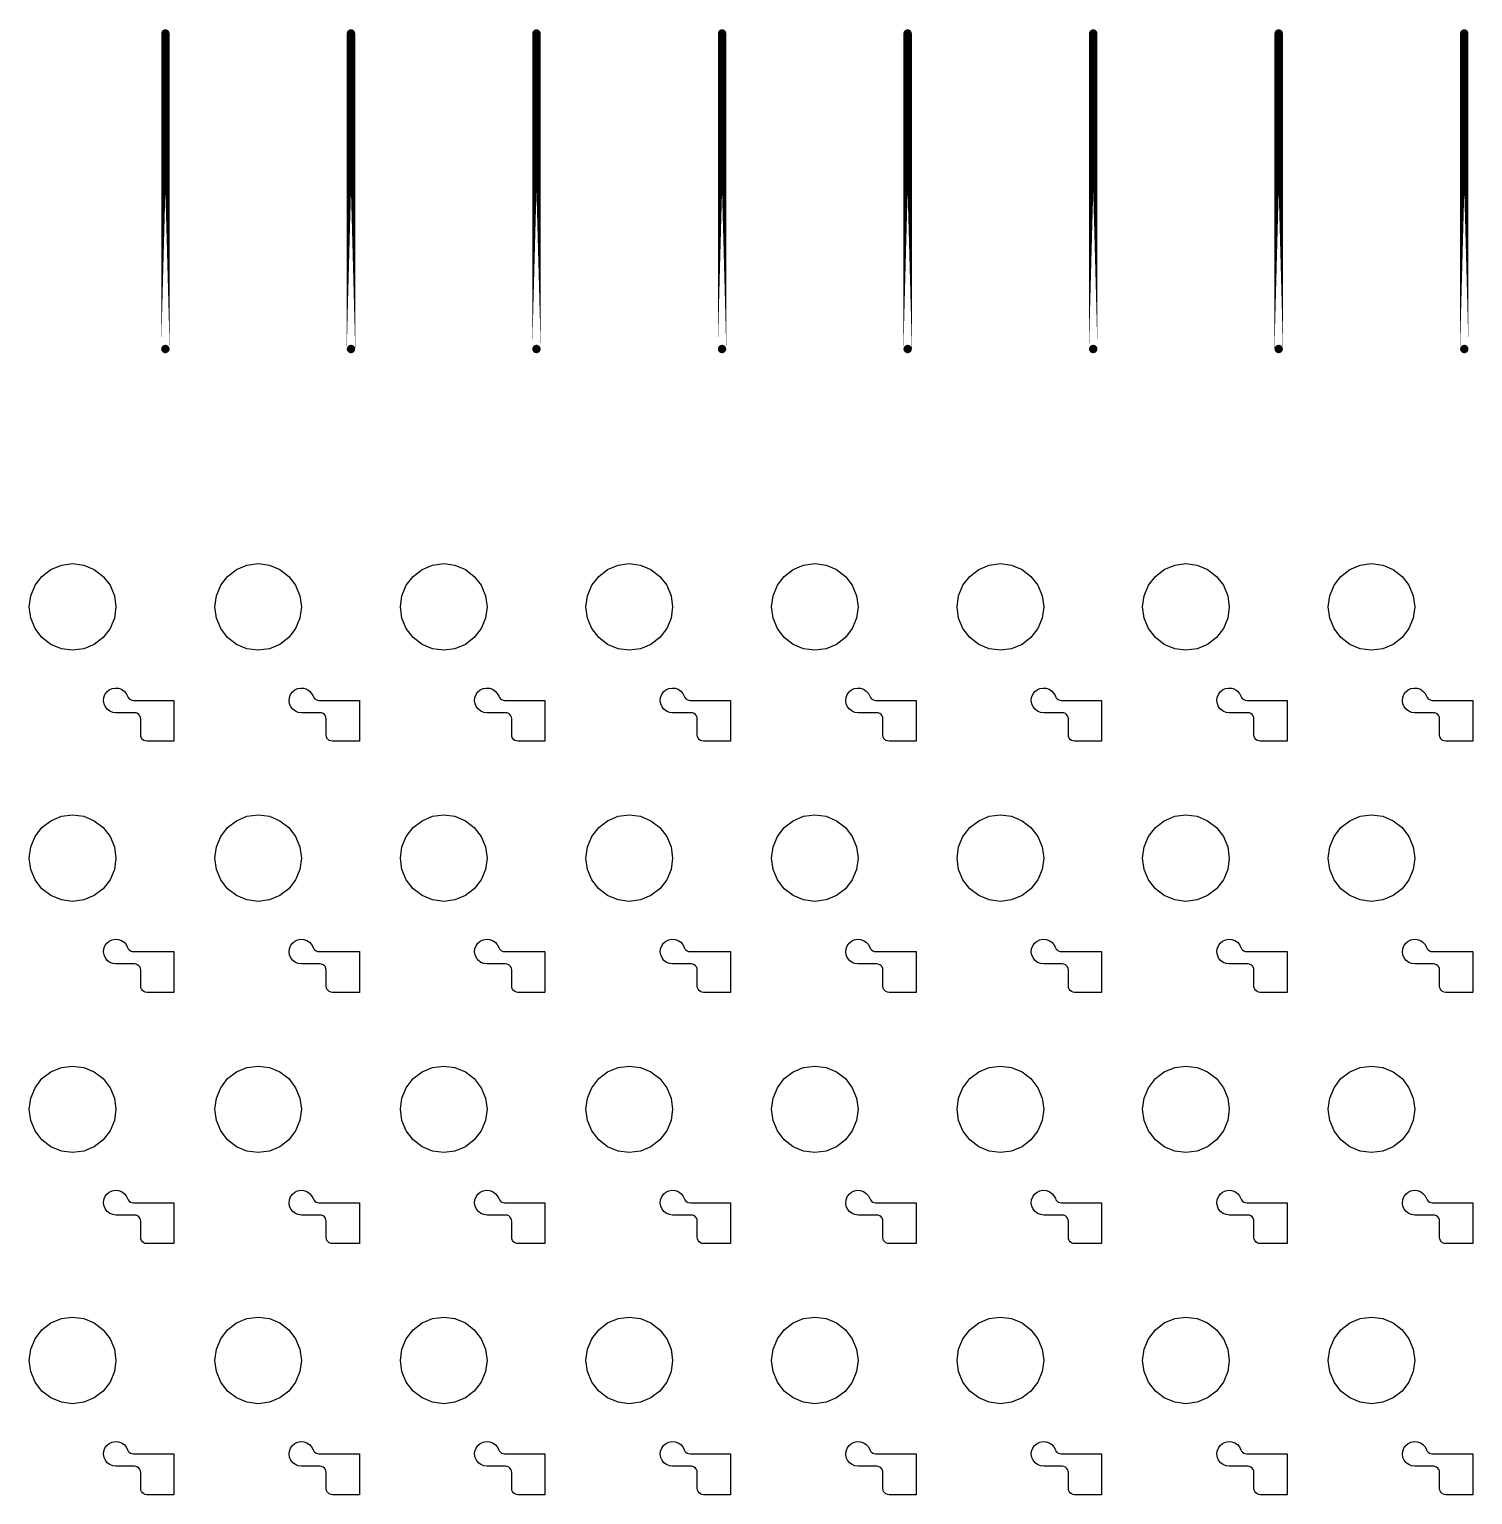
# Model space of a CAD drawing. Extents: x 11 to 212, y 11 to 212.
# Drawn here: x 79.91 to 93.63, y 161.51 to 175.44 of the extents above; entities that cross this region are included whole.
import ezdxf

# ---------------------------------------------------------------- set-up
doc = ezdxf.new("R2010")
doc.units = 0
doc.layers.get('0').update_dxf_attribs({"linetype": 'continuous'})
doc.layers.add('C3', color=7, linetype='continuous')

# ---------------------------------------------------------------- blocks, each defined once
blk = doc.blocks.new('cutlineendpoint')
at = {"const_width": 0.04}
blk.add_lwpolyline([(-0.02, 0, 1), (0.02, 0, 1)], format="xyb", close=True, dxfattribs=at)

msp = doc.modelspace()

# ---------------------------------------------------------------- linework, layer by layer
at = {"layer": 'C3', "const_width": 0.08}
for points in [[(81.2, 172.4), (81.2, 175.4)], [(82.965, 172.4), (82.965, 175.4)], [(84.729, 172.4), (84.729, 175.4)], [(86.494, 172.4), (86.494, 175.4)], [(88.259, 172.4), (88.259, 175.4)], [(90.024, 172.4), (90.024, 175.4)], [(91.788, 172.4), (91.788, 175.4)], [(93.553, 172.4), (93.553, 175.4)]]:
    msp.add_lwpolyline(points, close=True, dxfattribs=at)
at = {"layer": 'C3'}
for points in [[(80.729, 169.947), (80.715, 169.84), (80.674, 169.741), (80.609, 169.656), (80.524, 169.59), (80.424, 169.549), (80.318, 169.535), (80.211, 169.549), (80.112, 169.59), (80.026, 169.656), (79.961, 169.741), (79.92, 169.84), (79.906, 169.947), (79.92, 170.054), (79.961, 170.153), (80.026, 170.238), (80.112, 170.304), (80.211, 170.345), (80.318, 170.359), (80.424, 170.345), (80.524, 170.304), (80.609, 170.238), (80.674, 170.153), (80.715, 170.054)], [(82.494, 169.947), (82.48, 169.84), (82.439, 169.741), (82.374, 169.656), (82.288, 169.59), (82.189, 169.549), (82.082, 169.535), (81.976, 169.549), (81.876, 169.59), (81.791, 169.656), (81.726, 169.741), (81.685, 169.84), (81.671, 169.947), (81.685, 170.054), (81.726, 170.153), (81.791, 170.238), (81.876, 170.304), (81.976, 170.345), (82.082, 170.359), (82.189, 170.345), (82.288, 170.304), (82.374, 170.238), (82.439, 170.153), (82.48, 170.054)], [(84.259, 169.947), (84.245, 169.84), (84.204, 169.741), (84.138, 169.656), (84.053, 169.59), (83.954, 169.549), (83.847, 169.535), (83.74, 169.549), (83.641, 169.59), (83.556, 169.656), (83.49, 169.741), (83.449, 169.84), (83.435, 169.947), (83.449, 170.054), (83.49, 170.153), (83.556, 170.238), (83.641, 170.304), (83.74, 170.345), (83.847, 170.359), (83.954, 170.345), (84.053, 170.304), (84.138, 170.238), (84.204, 170.153), (84.245, 170.054)], [(86.024, 169.947), (86.009, 169.84), (85.968, 169.741), (85.903, 169.656), (85.818, 169.59), (85.718, 169.549), (85.612, 169.535), (85.505, 169.549), (85.406, 169.59), (85.321, 169.656), (85.255, 169.741), (85.214, 169.84), (85.2, 169.947), (85.214, 170.054), (85.255, 170.153), (85.321, 170.238), (85.406, 170.304), (85.505, 170.345), (85.612, 170.359), (85.718, 170.345), (85.818, 170.304), (85.903, 170.238), (85.968, 170.153), (86.009, 170.054)], [(87.788, 169.947), (87.774, 169.84), (87.733, 169.741), (87.668, 169.656), (87.582, 169.59), (87.483, 169.549), (87.376, 169.535), (87.27, 169.549), (87.171, 169.59), (87.085, 169.656), (87.02, 169.741), (86.979, 169.84), (86.965, 169.947), (86.979, 170.054), (87.02, 170.153), (87.085, 170.238), (87.171, 170.304), (87.27, 170.345), (87.376, 170.359), (87.483, 170.345), (87.582, 170.304), (87.668, 170.238), (87.733, 170.153), (87.774, 170.054)], [(89.553, 169.947), (89.539, 169.84), (89.498, 169.741), (89.432, 169.656), (89.347, 169.59), (89.248, 169.549), (89.141, 169.535), (89.035, 169.549), (88.935, 169.59), (88.85, 169.656), (88.785, 169.741), (88.743, 169.84), (88.729, 169.947), (88.743, 170.054), (88.785, 170.153), (88.85, 170.238), (88.935, 170.304), (89.035, 170.345), (89.141, 170.359), (89.248, 170.345), (89.347, 170.304), (89.432, 170.238), (89.498, 170.153), (89.539, 170.054)], [(91.318, 169.947), (91.304, 169.84), (91.262, 169.741), (91.197, 169.656), (91.112, 169.59), (91.012, 169.549), (90.906, 169.535), (90.799, 169.549), (90.7, 169.59), (90.615, 169.656), (90.549, 169.741), (90.508, 169.84), (90.494, 169.947), (90.508, 170.054), (90.549, 170.153), (90.615, 170.238), (90.7, 170.304), (90.799, 170.345), (90.906, 170.359), (91.012, 170.345), (91.112, 170.304), (91.197, 170.238), (91.262, 170.153), (91.304, 170.054)], [(93.082, 169.947), (93.068, 169.84), (93.027, 169.741), (92.962, 169.656), (92.876, 169.59), (92.777, 169.549), (92.671, 169.535), (92.564, 169.549), (92.465, 169.59), (92.379, 169.656), (92.314, 169.741), (92.273, 169.84), (92.259, 169.947), (92.273, 170.054), (92.314, 170.153), (92.379, 170.238), (92.465, 170.304), (92.564, 170.345), (92.671, 170.359), (92.777, 170.345), (92.876, 170.304), (92.962, 170.238), (93.027, 170.153), (93.068, 170.054)], [(81.024, 168.671), (81.008, 168.673), (80.994, 168.678), (80.982, 168.688), (80.973, 168.7), (80.967, 168.714), (80.965, 168.729), (80.965, 168.882), (80.963, 168.898), (80.957, 168.912), (80.947, 168.924), (80.935, 168.933), (80.921, 168.939), (80.906, 168.941), (80.729, 168.941), (80.699, 168.945), (80.672, 168.956), (80.647, 168.974), (80.629, 168.998), (80.617, 169.026), (80.612, 169.056), (80.615, 169.086), (80.625, 169.114), (80.643, 169.139), (80.666, 169.158), (80.693, 169.171), (80.723, 169.176), (80.753, 169.174), (80.782, 169.164), (80.807, 169.148), (80.827, 169.125), (80.84, 169.098), (80.847, 169.085), (80.856, 169.074), (80.868, 169.066), (80.881, 169.061), (80.896, 169.059), (81.28, 169.059), (81.28, 168.671)], [(82.788, 168.671), (82.773, 168.673), (82.759, 168.678), (82.747, 168.688), (82.737, 168.7), (82.731, 168.714), (82.729, 168.729), (82.729, 168.882), (82.727, 168.898), (82.722, 168.912), (82.712, 168.924), (82.7, 168.933), (82.686, 168.939), (82.671, 168.941), (82.494, 168.941), (82.464, 168.945), (82.436, 168.956), (82.412, 168.974), (82.393, 168.998), (82.381, 169.026), (82.377, 169.056), (82.38, 169.086), (82.39, 169.114), (82.408, 169.139), (82.431, 169.158), (82.458, 169.171), (82.488, 169.176), (82.518, 169.174), (82.546, 169.164), (82.571, 169.148), (82.591, 169.125), (82.605, 169.098), (82.611, 169.085), (82.621, 169.074), (82.633, 169.066), (82.646, 169.061), (82.66, 169.059), (83.045, 169.059), (83.045, 168.671)], [(84.553, 168.671), (84.538, 168.673), (84.524, 168.678), (84.511, 168.688), (84.502, 168.7), (84.496, 168.714), (84.494, 168.729), (84.494, 168.882), (84.492, 168.898), (84.486, 168.912), (84.477, 168.924), (84.465, 168.933), (84.451, 168.939), (84.435, 168.941), (84.259, 168.941), (84.229, 168.945), (84.201, 168.956), (84.177, 168.974), (84.158, 168.998), (84.146, 169.026), (84.141, 169.056), (84.144, 169.086), (84.155, 169.114), (84.172, 169.139), (84.195, 169.158), (84.223, 169.171), (84.252, 169.176), (84.282, 169.174), (84.311, 169.164), (84.336, 169.148), (84.356, 169.125), (84.37, 169.098), (84.376, 169.085), (84.386, 169.074), (84.397, 169.066), (84.411, 169.061), (84.425, 169.059), (84.809, 169.059), (84.809, 168.671)], [(86.318, 168.671), (86.302, 168.673), (86.288, 168.678), (86.276, 168.688), (86.267, 168.7), (86.261, 168.714), (86.259, 168.729), (86.259, 168.882), (86.257, 168.898), (86.251, 168.912), (86.242, 168.924), (86.229, 168.933), (86.215, 168.939), (86.2, 168.941), (86.024, 168.941), (85.994, 168.945), (85.966, 168.956), (85.941, 168.974), (85.923, 168.998), (85.911, 169.026), (85.906, 169.056), (85.909, 169.086), (85.92, 169.114), (85.937, 169.139), (85.96, 169.158), (85.987, 169.171), (86.017, 169.176), (86.047, 169.174), (86.076, 169.164), (86.101, 169.148), (86.121, 169.125), (86.134, 169.098), (86.141, 169.085), (86.15, 169.074), (86.162, 169.066), (86.176, 169.061), (86.19, 169.059), (86.574, 169.059), (86.574, 168.671)], [(88.082, 168.671), (88.067, 168.673), (88.053, 168.678), (88.041, 168.688), (88.031, 168.7), (88.026, 168.714), (88.024, 168.729), (88.024, 168.882), (88.022, 168.898), (88.016, 168.912), (88.006, 168.924), (87.994, 168.933), (87.98, 168.939), (87.965, 168.941), (87.788, 168.941), (87.758, 168.945), (87.73, 168.956), (87.706, 168.974), (87.687, 168.998), (87.675, 169.026), (87.671, 169.056), (87.674, 169.086), (87.684, 169.114), (87.702, 169.139), (87.725, 169.158), (87.752, 169.171), (87.782, 169.176), (87.812, 169.174), (87.84, 169.164), (87.866, 169.148), (87.886, 169.125), (87.899, 169.098), (87.906, 169.085), (87.915, 169.074), (87.927, 169.066), (87.94, 169.061), (87.955, 169.059), (88.339, 169.059), (88.339, 168.671)], [(89.847, 168.671), (89.832, 168.673), (89.818, 168.678), (89.805, 168.688), (89.796, 168.7), (89.79, 168.714), (89.788, 168.729), (89.788, 168.882), (89.786, 168.898), (89.78, 168.912), (89.771, 168.924), (89.759, 168.933), (89.745, 168.939), (89.729, 168.941), (89.553, 168.941), (89.523, 168.945), (89.495, 168.956), (89.471, 168.974), (89.452, 168.998), (89.44, 169.026), (89.435, 169.056), (89.438, 169.086), (89.449, 169.114), (89.466, 169.139), (89.49, 169.158), (89.517, 169.171), (89.546, 169.176), (89.577, 169.174), (89.605, 169.164), (89.63, 169.148), (89.65, 169.125), (89.664, 169.098), (89.67, 169.085), (89.68, 169.074), (89.692, 169.066), (89.705, 169.061), (89.719, 169.059), (90.104, 169.059), (90.104, 168.671)], [(91.612, 168.671), (91.597, 168.673), (91.582, 168.678), (91.57, 168.688), (91.561, 168.7), (91.555, 168.714), (91.553, 168.729), (91.553, 168.882), (91.551, 168.898), (91.545, 168.912), (91.536, 168.924), (91.524, 168.933), (91.509, 168.939), (91.494, 168.941), (91.318, 168.941), (91.288, 168.945), (91.26, 168.956), (91.236, 168.974), (91.217, 168.998), (91.205, 169.026), (91.2, 169.056), (91.203, 169.086), (91.214, 169.114), (91.231, 169.139), (91.254, 169.158), (91.282, 169.171), (91.311, 169.176), (91.341, 169.174), (91.37, 169.164), (91.395, 169.148), (91.415, 169.125), (91.429, 169.098), (91.435, 169.085), (91.444, 169.074), (91.456, 169.066), (91.47, 169.061), (91.484, 169.059), (91.868, 169.059), (91.868, 168.671)], [(93.376, 168.671), (93.361, 168.673), (93.347, 168.678), (93.335, 168.688), (93.326, 168.7), (93.32, 168.714), (93.318, 168.729), (93.318, 168.882), (93.316, 168.898), (93.31, 168.912), (93.3, 168.924), (93.288, 168.933), (93.274, 168.939), (93.259, 168.941), (93.082, 168.941), (93.052, 168.945), (93.024, 168.956), (93, 168.974), (92.982, 168.998), (92.969, 169.026), (92.965, 169.056), (92.968, 169.086), (92.978, 169.114), (92.996, 169.139), (93.019, 169.158), (93.046, 169.171), (93.076, 169.176), (93.106, 169.174), (93.135, 169.164), (93.16, 169.148), (93.18, 169.125), (93.193, 169.098), (93.2, 169.085), (93.209, 169.074), (93.221, 169.066), (93.234, 169.061), (93.249, 169.059), (93.633, 169.059), (93.633, 168.671)], [(80.729, 167.559), (80.715, 167.452), (80.674, 167.353), (80.609, 167.268), (80.524, 167.202), (80.424, 167.161), (80.318, 167.147), (80.211, 167.161), (80.112, 167.202), (80.026, 167.268), (79.961, 167.353), (79.92, 167.452), (79.906, 167.559), (79.92, 167.665), (79.961, 167.765), (80.026, 167.85), (80.112, 167.915), (80.211, 167.957), (80.318, 167.971), (80.424, 167.957), (80.524, 167.915), (80.609, 167.85), (80.674, 167.765), (80.715, 167.665)], [(82.494, 167.559), (82.48, 167.452), (82.439, 167.353), (82.374, 167.268), (82.288, 167.202), (82.189, 167.161), (82.082, 167.147), (81.976, 167.161), (81.876, 167.202), (81.791, 167.268), (81.726, 167.353), (81.685, 167.452), (81.671, 167.559), (81.685, 167.665), (81.726, 167.765), (81.791, 167.85), (81.876, 167.915), (81.976, 167.957), (82.082, 167.971), (82.189, 167.957), (82.288, 167.915), (82.374, 167.85), (82.439, 167.765), (82.48, 167.665)], [(84.259, 167.559), (84.245, 167.452), (84.204, 167.353), (84.138, 167.268), (84.053, 167.202), (83.954, 167.161), (83.847, 167.147), (83.74, 167.161), (83.641, 167.202), (83.556, 167.268), (83.49, 167.353), (83.449, 167.452), (83.435, 167.559), (83.449, 167.665), (83.49, 167.765), (83.556, 167.85), (83.641, 167.915), (83.74, 167.957), (83.847, 167.971), (83.954, 167.957), (84.053, 167.915), (84.138, 167.85), (84.204, 167.765), (84.245, 167.665)], [(86.024, 167.559), (86.009, 167.452), (85.968, 167.353), (85.903, 167.268), (85.818, 167.202), (85.718, 167.161), (85.612, 167.147), (85.505, 167.161), (85.406, 167.202), (85.321, 167.268), (85.255, 167.353), (85.214, 167.452), (85.2, 167.559), (85.214, 167.665), (85.255, 167.765), (85.321, 167.85), (85.406, 167.915), (85.505, 167.957), (85.612, 167.971), (85.718, 167.957), (85.818, 167.915), (85.903, 167.85), (85.968, 167.765), (86.009, 167.665)], [(87.788, 167.559), (87.774, 167.452), (87.733, 167.353), (87.668, 167.268), (87.582, 167.202), (87.483, 167.161), (87.376, 167.147), (87.27, 167.161), (87.171, 167.202), (87.085, 167.268), (87.02, 167.353), (86.979, 167.452), (86.965, 167.559), (86.979, 167.665), (87.02, 167.765), (87.085, 167.85), (87.171, 167.915), (87.27, 167.957), (87.376, 167.971), (87.483, 167.957), (87.582, 167.915), (87.668, 167.85), (87.733, 167.765), (87.774, 167.665)], [(89.553, 167.559), (89.539, 167.452), (89.498, 167.353), (89.432, 167.268), (89.347, 167.202), (89.248, 167.161), (89.141, 167.147), (89.035, 167.161), (88.935, 167.202), (88.85, 167.268), (88.785, 167.353), (88.743, 167.452), (88.729, 167.559), (88.743, 167.665), (88.785, 167.765), (88.85, 167.85), (88.935, 167.915), (89.035, 167.957), (89.141, 167.971), (89.248, 167.957), (89.347, 167.915), (89.432, 167.85), (89.498, 167.765), (89.539, 167.665)], [(91.318, 167.559), (91.304, 167.452), (91.262, 167.353), (91.197, 167.268), (91.112, 167.202), (91.012, 167.161), (90.906, 167.147), (90.799, 167.161), (90.7, 167.202), (90.615, 167.268), (90.549, 167.353), (90.508, 167.452), (90.494, 167.559), (90.508, 167.665), (90.549, 167.765), (90.615, 167.85), (90.7, 167.915), (90.799, 167.957), (90.906, 167.971), (91.012, 167.957), (91.112, 167.915), (91.197, 167.85), (91.262, 167.765), (91.304, 167.665)], [(93.082, 167.559), (93.068, 167.452), (93.027, 167.353), (92.962, 167.268), (92.876, 167.202), (92.777, 167.161), (92.671, 167.147), (92.564, 167.161), (92.465, 167.202), (92.379, 167.268), (92.314, 167.353), (92.273, 167.452), (92.259, 167.559), (92.273, 167.665), (92.314, 167.765), (92.379, 167.85), (92.465, 167.915), (92.564, 167.957), (92.671, 167.971), (92.777, 167.957), (92.876, 167.915), (92.962, 167.85), (93.027, 167.765), (93.068, 167.665)], [(81.024, 166.282), (81.008, 166.284), (80.994, 166.29), (80.982, 166.3), (80.973, 166.312), (80.967, 166.326), (80.965, 166.341), (80.965, 166.494), (80.963, 166.509), (80.957, 166.524), (80.947, 166.536), (80.935, 166.545), (80.921, 166.551), (80.906, 166.553), (80.729, 166.553), (80.699, 166.557), (80.672, 166.568), (80.647, 166.586), (80.629, 166.61), (80.617, 166.638), (80.612, 166.667), (80.615, 166.697), (80.625, 166.726), (80.643, 166.75), (80.666, 166.77), (80.693, 166.783), (80.723, 166.788), (80.753, 166.786), (80.782, 166.776), (80.807, 166.759), (80.827, 166.737), (80.84, 166.71), (80.847, 166.697), (80.856, 166.686), (80.868, 166.678), (80.881, 166.672), (80.896, 166.671), (81.28, 166.671), (81.28, 166.282)], [(82.788, 166.282), (82.773, 166.284), (82.759, 166.29), (82.747, 166.3), (82.737, 166.312), (82.731, 166.326), (82.729, 166.341), (82.729, 166.494), (82.727, 166.509), (82.722, 166.524), (82.712, 166.536), (82.7, 166.545), (82.686, 166.551), (82.671, 166.553), (82.494, 166.553), (82.464, 166.557), (82.436, 166.568), (82.412, 166.586), (82.393, 166.61), (82.381, 166.638), (82.377, 166.667), (82.38, 166.697), (82.39, 166.726), (82.408, 166.75), (82.431, 166.77), (82.458, 166.783), (82.488, 166.788), (82.518, 166.786), (82.546, 166.776), (82.571, 166.759), (82.591, 166.737), (82.605, 166.71), (82.611, 166.697), (82.621, 166.686), (82.633, 166.678), (82.646, 166.672), (82.66, 166.671), (83.045, 166.671), (83.045, 166.282)], [(84.553, 166.282), (84.538, 166.284), (84.524, 166.29), (84.511, 166.3), (84.502, 166.312), (84.496, 166.326), (84.494, 166.341), (84.494, 166.494), (84.492, 166.509), (84.486, 166.524), (84.477, 166.536), (84.465, 166.545), (84.451, 166.551), (84.435, 166.553), (84.259, 166.553), (84.229, 166.557), (84.201, 166.568), (84.177, 166.586), (84.158, 166.61), (84.146, 166.638), (84.141, 166.667), (84.144, 166.697), (84.155, 166.726), (84.172, 166.75), (84.195, 166.77), (84.223, 166.783), (84.252, 166.788), (84.282, 166.786), (84.311, 166.776), (84.336, 166.759), (84.356, 166.737), (84.37, 166.71), (84.376, 166.697), (84.386, 166.686), (84.397, 166.678), (84.411, 166.672), (84.425, 166.671), (84.809, 166.671), (84.809, 166.282)], [(86.318, 166.282), (86.302, 166.284), (86.288, 166.29), (86.276, 166.3), (86.267, 166.312), (86.261, 166.326), (86.259, 166.341), (86.259, 166.494), (86.257, 166.509), (86.251, 166.524), (86.242, 166.536), (86.229, 166.545), (86.215, 166.551), (86.2, 166.553), (86.024, 166.553), (85.994, 166.557), (85.966, 166.568), (85.941, 166.586), (85.923, 166.61), (85.911, 166.638), (85.906, 166.667), (85.909, 166.697), (85.92, 166.726), (85.937, 166.75), (85.96, 166.77), (85.987, 166.783), (86.017, 166.788), (86.047, 166.786), (86.076, 166.776), (86.101, 166.759), (86.121, 166.737), (86.134, 166.71), (86.141, 166.697), (86.15, 166.686), (86.162, 166.678), (86.176, 166.672), (86.19, 166.671), (86.574, 166.671), (86.574, 166.282)], [(88.082, 166.282), (88.067, 166.284), (88.053, 166.29), (88.041, 166.3), (88.031, 166.312), (88.026, 166.326), (88.024, 166.341), (88.024, 166.494), (88.022, 166.509), (88.016, 166.524), (88.006, 166.536), (87.994, 166.545), (87.98, 166.551), (87.965, 166.553), (87.788, 166.553), (87.758, 166.557), (87.73, 166.568), (87.706, 166.586), (87.687, 166.61), (87.675, 166.638), (87.671, 166.667), (87.674, 166.697), (87.684, 166.726), (87.702, 166.75), (87.725, 166.77), (87.752, 166.783), (87.782, 166.788), (87.812, 166.786), (87.84, 166.776), (87.866, 166.759), (87.886, 166.737), (87.899, 166.71), (87.906, 166.697), (87.915, 166.686), (87.927, 166.678), (87.94, 166.672), (87.955, 166.671), (88.339, 166.671), (88.339, 166.282)], [(89.847, 166.282), (89.832, 166.284), (89.818, 166.29), (89.805, 166.3), (89.796, 166.312), (89.79, 166.326), (89.788, 166.341), (89.788, 166.494), (89.786, 166.509), (89.78, 166.524), (89.771, 166.536), (89.759, 166.545), (89.745, 166.551), (89.729, 166.553), (89.553, 166.553), (89.523, 166.557), (89.495, 166.568), (89.471, 166.586), (89.452, 166.61), (89.44, 166.638), (89.435, 166.667), (89.438, 166.697), (89.449, 166.726), (89.466, 166.75), (89.49, 166.77), (89.517, 166.783), (89.546, 166.788), (89.577, 166.786), (89.605, 166.776), (89.63, 166.759), (89.65, 166.737), (89.664, 166.71), (89.67, 166.697), (89.68, 166.686), (89.692, 166.678), (89.705, 166.672), (89.719, 166.671), (90.104, 166.671), (90.104, 166.282)], [(91.612, 166.282), (91.597, 166.284), (91.582, 166.29), (91.57, 166.3), (91.561, 166.312), (91.555, 166.326), (91.553, 166.341), (91.553, 166.494), (91.551, 166.509), (91.545, 166.524), (91.536, 166.536), (91.524, 166.545), (91.509, 166.551), (91.494, 166.553), (91.318, 166.553), (91.288, 166.557), (91.26, 166.568), (91.236, 166.586), (91.217, 166.61), (91.205, 166.638), (91.2, 166.667), (91.203, 166.697), (91.214, 166.726), (91.231, 166.75), (91.254, 166.77), (91.282, 166.783), (91.311, 166.788), (91.341, 166.786), (91.37, 166.776), (91.395, 166.759), (91.415, 166.737), (91.429, 166.71), (91.435, 166.697), (91.444, 166.686), (91.456, 166.678), (91.47, 166.672), (91.484, 166.671), (91.868, 166.671), (91.868, 166.282)], [(93.376, 166.282), (93.361, 166.284), (93.347, 166.29), (93.335, 166.3), (93.326, 166.312), (93.32, 166.326), (93.318, 166.341), (93.318, 166.494), (93.316, 166.509), (93.31, 166.524), (93.3, 166.536), (93.288, 166.545), (93.274, 166.551), (93.259, 166.553), (93.082, 166.553), (93.052, 166.557), (93.024, 166.568), (93, 166.586), (92.982, 166.61), (92.969, 166.638), (92.965, 166.667), (92.968, 166.697), (92.978, 166.726), (92.996, 166.75), (93.019, 166.77), (93.046, 166.783), (93.076, 166.788), (93.106, 166.786), (93.135, 166.776), (93.16, 166.759), (93.18, 166.737), (93.193, 166.71), (93.2, 166.697), (93.209, 166.686), (93.221, 166.678), (93.234, 166.672), (93.249, 166.671), (93.633, 166.671), (93.633, 166.282)], [(80.729, 165.171), (80.715, 165.064), (80.674, 164.965), (80.609, 164.879), (80.524, 164.814), (80.424, 164.773), (80.318, 164.759), (80.211, 164.773), (80.112, 164.814), (80.026, 164.879), (79.961, 164.965), (79.92, 165.064), (79.906, 165.171), (79.92, 165.277), (79.961, 165.376), (80.026, 165.462), (80.112, 165.527), (80.211, 165.568), (80.318, 165.582), (80.424, 165.568), (80.524, 165.527), (80.609, 165.462), (80.674, 165.376), (80.715, 165.277)], [(82.494, 165.171), (82.48, 165.064), (82.439, 164.965), (82.374, 164.879), (82.288, 164.814), (82.189, 164.773), (82.082, 164.759), (81.976, 164.773), (81.876, 164.814), (81.791, 164.879), (81.726, 164.965), (81.685, 165.064), (81.671, 165.171), (81.685, 165.277), (81.726, 165.376), (81.791, 165.462), (81.876, 165.527), (81.976, 165.568), (82.082, 165.582), (82.189, 165.568), (82.288, 165.527), (82.374, 165.462), (82.439, 165.376), (82.48, 165.277)], [(84.259, 165.171), (84.245, 165.064), (84.204, 164.965), (84.138, 164.879), (84.053, 164.814), (83.954, 164.773), (83.847, 164.759), (83.74, 164.773), (83.641, 164.814), (83.556, 164.879), (83.49, 164.965), (83.449, 165.064), (83.435, 165.171), (83.449, 165.277), (83.49, 165.376), (83.556, 165.462), (83.641, 165.527), (83.74, 165.568), (83.847, 165.582), (83.954, 165.568), (84.053, 165.527), (84.138, 165.462), (84.204, 165.376), (84.245, 165.277)], [(86.024, 165.171), (86.009, 165.064), (85.968, 164.965), (85.903, 164.879), (85.818, 164.814), (85.718, 164.773), (85.612, 164.759), (85.505, 164.773), (85.406, 164.814), (85.321, 164.879), (85.255, 164.965), (85.214, 165.064), (85.2, 165.171), (85.214, 165.277), (85.255, 165.376), (85.321, 165.462), (85.406, 165.527), (85.505, 165.568), (85.612, 165.582), (85.718, 165.568), (85.818, 165.527), (85.903, 165.462), (85.968, 165.376), (86.009, 165.277)], [(87.788, 165.171), (87.774, 165.064), (87.733, 164.965), (87.668, 164.879), (87.582, 164.814), (87.483, 164.773), (87.376, 164.759), (87.27, 164.773), (87.171, 164.814), (87.085, 164.879), (87.02, 164.965), (86.979, 165.064), (86.965, 165.171), (86.979, 165.277), (87.02, 165.376), (87.085, 165.462), (87.171, 165.527), (87.27, 165.568), (87.376, 165.582), (87.483, 165.568), (87.582, 165.527), (87.668, 165.462), (87.733, 165.376), (87.774, 165.277)], [(89.553, 165.171), (89.539, 165.064), (89.498, 164.965), (89.432, 164.879), (89.347, 164.814), (89.248, 164.773), (89.141, 164.759), (89.035, 164.773), (88.935, 164.814), (88.85, 164.879), (88.785, 164.965), (88.743, 165.064), (88.729, 165.171), (88.743, 165.277), (88.785, 165.376), (88.85, 165.462), (88.935, 165.527), (89.035, 165.568), (89.141, 165.582), (89.248, 165.568), (89.347, 165.527), (89.432, 165.462), (89.498, 165.376), (89.539, 165.277)], [(91.318, 165.171), (91.304, 165.064), (91.262, 164.965), (91.197, 164.879), (91.112, 164.814), (91.012, 164.773), (90.906, 164.759), (90.799, 164.773), (90.7, 164.814), (90.615, 164.879), (90.549, 164.965), (90.508, 165.064), (90.494, 165.171), (90.508, 165.277), (90.549, 165.376), (90.615, 165.462), (90.7, 165.527), (90.799, 165.568), (90.906, 165.582), (91.012, 165.568), (91.112, 165.527), (91.197, 165.462), (91.262, 165.376), (91.304, 165.277)], [(93.082, 165.171), (93.068, 165.064), (93.027, 164.965), (92.962, 164.879), (92.876, 164.814), (92.777, 164.773), (92.671, 164.759), (92.564, 164.773), (92.465, 164.814), (92.379, 164.879), (92.314, 164.965), (92.273, 165.064), (92.259, 165.171), (92.273, 165.277), (92.314, 165.376), (92.379, 165.462), (92.465, 165.527), (92.564, 165.568), (92.671, 165.582), (92.777, 165.568), (92.876, 165.527), (92.962, 165.462), (93.027, 165.376), (93.068, 165.277)], [(81.024, 163.894), (81.008, 163.896), (80.994, 163.902), (80.982, 163.911), (80.973, 163.924), (80.967, 163.938), (80.965, 163.953), (80.965, 164.106), (80.963, 164.121), (80.957, 164.135), (80.947, 164.147), (80.935, 164.157), (80.921, 164.163), (80.906, 164.165), (80.729, 164.165), (80.699, 164.169), (80.672, 164.18), (80.647, 164.198), (80.629, 164.222), (80.617, 164.249), (80.612, 164.279), (80.615, 164.309), (80.625, 164.337), (80.643, 164.362), (80.666, 164.381), (80.693, 164.394), (80.723, 164.4), (80.753, 164.398), (80.782, 164.388), (80.807, 164.371), (80.827, 164.348), (80.84, 164.322), (80.847, 164.309), (80.856, 164.298), (80.868, 164.289), (80.881, 164.284), (80.896, 164.282), (81.28, 164.282), (81.28, 163.894)], [(82.788, 163.894), (82.773, 163.896), (82.759, 163.902), (82.747, 163.911), (82.737, 163.924), (82.731, 163.938), (82.729, 163.953), (82.729, 164.106), (82.727, 164.121), (82.722, 164.135), (82.712, 164.147), (82.7, 164.157), (82.686, 164.163), (82.671, 164.165), (82.494, 164.165), (82.464, 164.169), (82.436, 164.18), (82.412, 164.198), (82.393, 164.222), (82.381, 164.249), (82.377, 164.279), (82.38, 164.309), (82.39, 164.337), (82.408, 164.362), (82.431, 164.381), (82.458, 164.394), (82.488, 164.4), (82.518, 164.398), (82.546, 164.388), (82.571, 164.371), (82.591, 164.348), (82.605, 164.322), (82.611, 164.309), (82.621, 164.298), (82.633, 164.289), (82.646, 164.284), (82.66, 164.282), (83.045, 164.282), (83.045, 163.894)], [(84.553, 163.894), (84.538, 163.896), (84.524, 163.902), (84.511, 163.911), (84.502, 163.924), (84.496, 163.938), (84.494, 163.953), (84.494, 164.106), (84.492, 164.121), (84.486, 164.135), (84.477, 164.147), (84.465, 164.157), (84.451, 164.163), (84.435, 164.165), (84.259, 164.165), (84.229, 164.169), (84.201, 164.18), (84.177, 164.198), (84.158, 164.222), (84.146, 164.249), (84.141, 164.279), (84.144, 164.309), (84.155, 164.337), (84.172, 164.362), (84.195, 164.381), (84.223, 164.394), (84.252, 164.4), (84.282, 164.398), (84.311, 164.388), (84.336, 164.371), (84.356, 164.348), (84.37, 164.322), (84.376, 164.309), (84.386, 164.298), (84.397, 164.289), (84.411, 164.284), (84.425, 164.282), (84.809, 164.282), (84.809, 163.894)], [(86.318, 163.894), (86.302, 163.896), (86.288, 163.902), (86.276, 163.911), (86.267, 163.924), (86.261, 163.938), (86.259, 163.953), (86.259, 164.106), (86.257, 164.121), (86.251, 164.135), (86.242, 164.147), (86.229, 164.157), (86.215, 164.163), (86.2, 164.165), (86.024, 164.165), (85.994, 164.169), (85.966, 164.18), (85.941, 164.198), (85.923, 164.222), (85.911, 164.249), (85.906, 164.279), (85.909, 164.309), (85.92, 164.337), (85.937, 164.362), (85.96, 164.381), (85.987, 164.394), (86.017, 164.4), (86.047, 164.398), (86.076, 164.388), (86.101, 164.371), (86.121, 164.348), (86.134, 164.322), (86.141, 164.309), (86.15, 164.298), (86.162, 164.289), (86.176, 164.284), (86.19, 164.282), (86.574, 164.282), (86.574, 163.894)], [(88.082, 163.894), (88.067, 163.896), (88.053, 163.902), (88.041, 163.911), (88.031, 163.924), (88.026, 163.938), (88.024, 163.953), (88.024, 164.106), (88.022, 164.121), (88.016, 164.135), (88.006, 164.147), (87.994, 164.157), (87.98, 164.163), (87.965, 164.165), (87.788, 164.165), (87.758, 164.169), (87.73, 164.18), (87.706, 164.198), (87.687, 164.222), (87.675, 164.249), (87.671, 164.279), (87.674, 164.309), (87.684, 164.337), (87.702, 164.362), (87.725, 164.381), (87.752, 164.394), (87.782, 164.4), (87.812, 164.398), (87.84, 164.388), (87.866, 164.371), (87.886, 164.348), (87.899, 164.322), (87.906, 164.309), (87.915, 164.298), (87.927, 164.289), (87.94, 164.284), (87.955, 164.282), (88.339, 164.282), (88.339, 163.894)], [(89.847, 163.894), (89.832, 163.896), (89.818, 163.902), (89.805, 163.911), (89.796, 163.924), (89.79, 163.938), (89.788, 163.953), (89.788, 164.106), (89.786, 164.121), (89.78, 164.135), (89.771, 164.147), (89.759, 164.157), (89.745, 164.163), (89.729, 164.165), (89.553, 164.165), (89.523, 164.169), (89.495, 164.18), (89.471, 164.198), (89.452, 164.222), (89.44, 164.249), (89.435, 164.279), (89.438, 164.309), (89.449, 164.337), (89.466, 164.362), (89.49, 164.381), (89.517, 164.394), (89.546, 164.4), (89.577, 164.398), (89.605, 164.388), (89.63, 164.371), (89.65, 164.348), (89.664, 164.322), (89.67, 164.309), (89.68, 164.298), (89.692, 164.289), (89.705, 164.284), (89.719, 164.282), (90.104, 164.282), (90.104, 163.894)], [(91.612, 163.894), (91.597, 163.896), (91.582, 163.902), (91.57, 163.911), (91.561, 163.924), (91.555, 163.938), (91.553, 163.953), (91.553, 164.106), (91.551, 164.121), (91.545, 164.135), (91.536, 164.147), (91.524, 164.157), (91.509, 164.163), (91.494, 164.165), (91.318, 164.165), (91.288, 164.169), (91.26, 164.18), (91.236, 164.198), (91.217, 164.222), (91.205, 164.249), (91.2, 164.279), (91.203, 164.309), (91.214, 164.337), (91.231, 164.362), (91.254, 164.381), (91.282, 164.394), (91.311, 164.4), (91.341, 164.398), (91.37, 164.388), (91.395, 164.371), (91.415, 164.348), (91.429, 164.322), (91.435, 164.309), (91.444, 164.298), (91.456, 164.289), (91.47, 164.284), (91.484, 164.282), (91.868, 164.282), (91.868, 163.894)], [(93.376, 163.894), (93.361, 163.896), (93.347, 163.902), (93.335, 163.911), (93.326, 163.924), (93.32, 163.938), (93.318, 163.953), (93.318, 164.106), (93.316, 164.121), (93.31, 164.135), (93.3, 164.147), (93.288, 164.157), (93.274, 164.163), (93.259, 164.165), (93.082, 164.165), (93.052, 164.169), (93.024, 164.18), (93, 164.198), (92.982, 164.222), (92.969, 164.249), (92.965, 164.279), (92.968, 164.309), (92.978, 164.337), (92.996, 164.362), (93.019, 164.381), (93.046, 164.394), (93.076, 164.4), (93.106, 164.398), (93.135, 164.388), (93.16, 164.371), (93.18, 164.348), (93.193, 164.322), (93.2, 164.309), (93.209, 164.298), (93.221, 164.289), (93.234, 164.284), (93.249, 164.282), (93.633, 164.282), (93.633, 163.894)], [(80.729, 162.782), (80.715, 162.676), (80.674, 162.576), (80.609, 162.491), (80.524, 162.426), (80.424, 162.385), (80.318, 162.371), (80.211, 162.385), (80.112, 162.426), (80.026, 162.491), (79.961, 162.576), (79.92, 162.676), (79.906, 162.782), (79.92, 162.889), (79.961, 162.988), (80.026, 163.074), (80.112, 163.139), (80.211, 163.18), (80.318, 163.194), (80.424, 163.18), (80.524, 163.139), (80.609, 163.074), (80.674, 162.988), (80.715, 162.889)], [(82.494, 162.782), (82.48, 162.676), (82.439, 162.576), (82.374, 162.491), (82.288, 162.426), (82.189, 162.385), (82.082, 162.371), (81.976, 162.385), (81.876, 162.426), (81.791, 162.491), (81.726, 162.576), (81.685, 162.676), (81.671, 162.782), (81.685, 162.889), (81.726, 162.988), (81.791, 163.074), (81.876, 163.139), (81.976, 163.18), (82.082, 163.194), (82.189, 163.18), (82.288, 163.139), (82.374, 163.074), (82.439, 162.988), (82.48, 162.889)], [(84.259, 162.782), (84.245, 162.676), (84.204, 162.576), (84.138, 162.491), (84.053, 162.426), (83.954, 162.385), (83.847, 162.371), (83.74, 162.385), (83.641, 162.426), (83.556, 162.491), (83.49, 162.576), (83.449, 162.676), (83.435, 162.782), (83.449, 162.889), (83.49, 162.988), (83.556, 163.074), (83.641, 163.139), (83.74, 163.18), (83.847, 163.194), (83.954, 163.18), (84.053, 163.139), (84.138, 163.074), (84.204, 162.988), (84.245, 162.889)], [(86.024, 162.782), (86.009, 162.676), (85.968, 162.576), (85.903, 162.491), (85.818, 162.426), (85.718, 162.385), (85.612, 162.371), (85.505, 162.385), (85.406, 162.426), (85.321, 162.491), (85.255, 162.576), (85.214, 162.676), (85.2, 162.782), (85.214, 162.889), (85.255, 162.988), (85.321, 163.074), (85.406, 163.139), (85.505, 163.18), (85.612, 163.194), (85.718, 163.18), (85.818, 163.139), (85.903, 163.074), (85.968, 162.988), (86.009, 162.889)], [(87.788, 162.782), (87.774, 162.676), (87.733, 162.576), (87.668, 162.491), (87.582, 162.426), (87.483, 162.385), (87.376, 162.371), (87.27, 162.385), (87.171, 162.426), (87.085, 162.491), (87.02, 162.576), (86.979, 162.676), (86.965, 162.782), (86.979, 162.889), (87.02, 162.988), (87.085, 163.074), (87.171, 163.139), (87.27, 163.18), (87.376, 163.194), (87.483, 163.18), (87.582, 163.139), (87.668, 163.074), (87.733, 162.988), (87.774, 162.889)], [(89.553, 162.782), (89.539, 162.676), (89.498, 162.576), (89.432, 162.491), (89.347, 162.426), (89.248, 162.385), (89.141, 162.371), (89.035, 162.385), (88.935, 162.426), (88.85, 162.491), (88.785, 162.576), (88.743, 162.676), (88.729, 162.782), (88.743, 162.889), (88.785, 162.988), (88.85, 163.074), (88.935, 163.139), (89.035, 163.18), (89.141, 163.194), (89.248, 163.18), (89.347, 163.139), (89.432, 163.074), (89.498, 162.988), (89.539, 162.889)], [(91.318, 162.782), (91.304, 162.676), (91.262, 162.576), (91.197, 162.491), (91.112, 162.426), (91.012, 162.385), (90.906, 162.371), (90.799, 162.385), (90.7, 162.426), (90.615, 162.491), (90.549, 162.576), (90.508, 162.676), (90.494, 162.782), (90.508, 162.889), (90.549, 162.988), (90.615, 163.074), (90.7, 163.139), (90.799, 163.18), (90.906, 163.194), (91.012, 163.18), (91.112, 163.139), (91.197, 163.074), (91.262, 162.988), (91.304, 162.889)], [(93.082, 162.782), (93.068, 162.676), (93.027, 162.576), (92.962, 162.491), (92.876, 162.426), (92.777, 162.385), (92.671, 162.371), (92.564, 162.385), (92.465, 162.426), (92.379, 162.491), (92.314, 162.576), (92.273, 162.676), (92.259, 162.782), (92.273, 162.889), (92.314, 162.988), (92.379, 163.074), (92.465, 163.139), (92.564, 163.18), (92.671, 163.194), (92.777, 163.18), (92.876, 163.139), (92.962, 163.074), (93.027, 162.988), (93.068, 162.889)], [(81.024, 161.506), (81.008, 161.508), (80.994, 161.514), (80.982, 161.523), (80.973, 161.535), (80.967, 161.549), (80.965, 161.565), (80.965, 161.718), (80.963, 161.733), (80.957, 161.747), (80.947, 161.759), (80.935, 161.769), (80.921, 161.774), (80.906, 161.776), (80.729, 161.776), (80.699, 161.78), (80.672, 161.792), (80.647, 161.81), (80.629, 161.833), (80.617, 161.861), (80.612, 161.891), (80.615, 161.921), (80.625, 161.949), (80.643, 161.974), (80.666, 161.993), (80.693, 162.006), (80.723, 162.012), (80.753, 162.009), (80.782, 162), (80.807, 161.983), (80.827, 161.96), (80.84, 161.933), (80.847, 161.92), (80.856, 161.909), (80.868, 161.901), (80.881, 161.896), (80.896, 161.894), (81.28, 161.894), (81.28, 161.506)], [(82.788, 161.506), (82.773, 161.508), (82.759, 161.514), (82.747, 161.523), (82.737, 161.535), (82.731, 161.549), (82.729, 161.565), (82.729, 161.718), (82.727, 161.733), (82.722, 161.747), (82.712, 161.759), (82.7, 161.769), (82.686, 161.774), (82.671, 161.776), (82.494, 161.776), (82.464, 161.78), (82.436, 161.792), (82.412, 161.81), (82.393, 161.833), (82.381, 161.861), (82.377, 161.891), (82.38, 161.921), (82.39, 161.949), (82.408, 161.974), (82.431, 161.993), (82.458, 162.006), (82.488, 162.012), (82.518, 162.009), (82.546, 162), (82.571, 161.983), (82.591, 161.96), (82.605, 161.933), (82.611, 161.92), (82.621, 161.909), (82.633, 161.901), (82.646, 161.896), (82.66, 161.894), (83.045, 161.894), (83.045, 161.506)], [(84.553, 161.506), (84.538, 161.508), (84.524, 161.514), (84.511, 161.523), (84.502, 161.535), (84.496, 161.549), (84.494, 161.565), (84.494, 161.718), (84.492, 161.733), (84.486, 161.747), (84.477, 161.759), (84.465, 161.769), (84.451, 161.774), (84.435, 161.776), (84.259, 161.776), (84.229, 161.78), (84.201, 161.792), (84.177, 161.81), (84.158, 161.833), (84.146, 161.861), (84.141, 161.891), (84.144, 161.921), (84.155, 161.949), (84.172, 161.974), (84.195, 161.993), (84.223, 162.006), (84.252, 162.012), (84.282, 162.009), (84.311, 162), (84.336, 161.983), (84.356, 161.96), (84.37, 161.933), (84.376, 161.92), (84.386, 161.909), (84.397, 161.901), (84.411, 161.896), (84.425, 161.894), (84.809, 161.894), (84.809, 161.506)], [(86.318, 161.506), (86.302, 161.508), (86.288, 161.514), (86.276, 161.523), (86.267, 161.535), (86.261, 161.549), (86.259, 161.565), (86.259, 161.718), (86.257, 161.733), (86.251, 161.747), (86.242, 161.759), (86.229, 161.769), (86.215, 161.774), (86.2, 161.776), (86.024, 161.776), (85.994, 161.78), (85.966, 161.792), (85.941, 161.81), (85.923, 161.833), (85.911, 161.861), (85.906, 161.891), (85.909, 161.921), (85.92, 161.949), (85.937, 161.974), (85.96, 161.993), (85.987, 162.006), (86.017, 162.012), (86.047, 162.009), (86.076, 162), (86.101, 161.983), (86.121, 161.96), (86.134, 161.933), (86.141, 161.92), (86.15, 161.909), (86.162, 161.901), (86.176, 161.896), (86.19, 161.894), (86.574, 161.894), (86.574, 161.506)], [(88.082, 161.506), (88.067, 161.508), (88.053, 161.514), (88.041, 161.523), (88.031, 161.535), (88.026, 161.549), (88.024, 161.565), (88.024, 161.718), (88.022, 161.733), (88.016, 161.747), (88.006, 161.759), (87.994, 161.769), (87.98, 161.774), (87.965, 161.776), (87.788, 161.776), (87.758, 161.78), (87.73, 161.792), (87.706, 161.81), (87.687, 161.833), (87.675, 161.861), (87.671, 161.891), (87.674, 161.921), (87.684, 161.949), (87.702, 161.974), (87.725, 161.993), (87.752, 162.006), (87.782, 162.012), (87.812, 162.009), (87.84, 162), (87.866, 161.983), (87.886, 161.96), (87.899, 161.933), (87.906, 161.92), (87.915, 161.909), (87.927, 161.901), (87.94, 161.896), (87.955, 161.894), (88.339, 161.894), (88.339, 161.506)], [(89.847, 161.506), (89.832, 161.508), (89.818, 161.514), (89.805, 161.523), (89.796, 161.535), (89.79, 161.549), (89.788, 161.565), (89.788, 161.718), (89.786, 161.733), (89.78, 161.747), (89.771, 161.759), (89.759, 161.769), (89.745, 161.774), (89.729, 161.776), (89.553, 161.776), (89.523, 161.78), (89.495, 161.792), (89.471, 161.81), (89.452, 161.833), (89.44, 161.861), (89.435, 161.891), (89.438, 161.921), (89.449, 161.949), (89.466, 161.974), (89.49, 161.993), (89.517, 162.006), (89.546, 162.012), (89.577, 162.009), (89.605, 162), (89.63, 161.983), (89.65, 161.96), (89.664, 161.933), (89.67, 161.92), (89.68, 161.909), (89.692, 161.901), (89.705, 161.896), (89.719, 161.894), (90.104, 161.894), (90.104, 161.506)], [(91.612, 161.506), (91.597, 161.508), (91.582, 161.514), (91.57, 161.523), (91.561, 161.535), (91.555, 161.549), (91.553, 161.565), (91.553, 161.718), (91.551, 161.733), (91.545, 161.747), (91.536, 161.759), (91.524, 161.769), (91.509, 161.774), (91.494, 161.776), (91.318, 161.776), (91.288, 161.78), (91.26, 161.792), (91.236, 161.81), (91.217, 161.833), (91.205, 161.861), (91.2, 161.891), (91.203, 161.921), (91.214, 161.949), (91.231, 161.974), (91.254, 161.993), (91.282, 162.006), (91.311, 162.012), (91.341, 162.009), (91.37, 162), (91.395, 161.983), (91.415, 161.96), (91.429, 161.933), (91.435, 161.92), (91.444, 161.909), (91.456, 161.901), (91.47, 161.896), (91.484, 161.894), (91.868, 161.894), (91.868, 161.506)], [(93.376, 161.506), (93.361, 161.508), (93.347, 161.514), (93.335, 161.523), (93.326, 161.535), (93.32, 161.549), (93.318, 161.565), (93.318, 161.718), (93.316, 161.733), (93.31, 161.747), (93.3, 161.759), (93.288, 161.769), (93.274, 161.774), (93.259, 161.776), (93.082, 161.776), (93.052, 161.78), (93.024, 161.792), (93, 161.81), (92.982, 161.833), (92.969, 161.861), (92.965, 161.891), (92.968, 161.921), (92.978, 161.949), (92.996, 161.974), (93.019, 161.993), (93.046, 162.006), (93.076, 162.012), (93.106, 162.009), (93.135, 162), (93.16, 161.983), (93.18, 161.96), (93.193, 161.933), (93.2, 161.92), (93.209, 161.909), (93.221, 161.901), (93.234, 161.896), (93.249, 161.894), (93.633, 161.894), (93.633, 161.506)]]:
    msp.add_lwpolyline(points, close=True, dxfattribs=at)

# ---------------------------------------------------------------- block references
for p in [(81.2, 175.4), (82.965, 175.4), (84.729, 175.4), (86.494, 175.4), (88.259, 175.4), (90.024, 175.4), (91.788, 175.4), (93.553, 175.4), (81.2, 172.4), (82.965, 172.4), (84.729, 172.4), (86.494, 172.4), (88.259, 172.4), (90.024, 172.4), (91.788, 172.4), (93.553, 172.4)]:
    msp.add_blockref('cutlineendpoint', p, dxfattribs=at)

doc.saveas('drawing.dxf')
